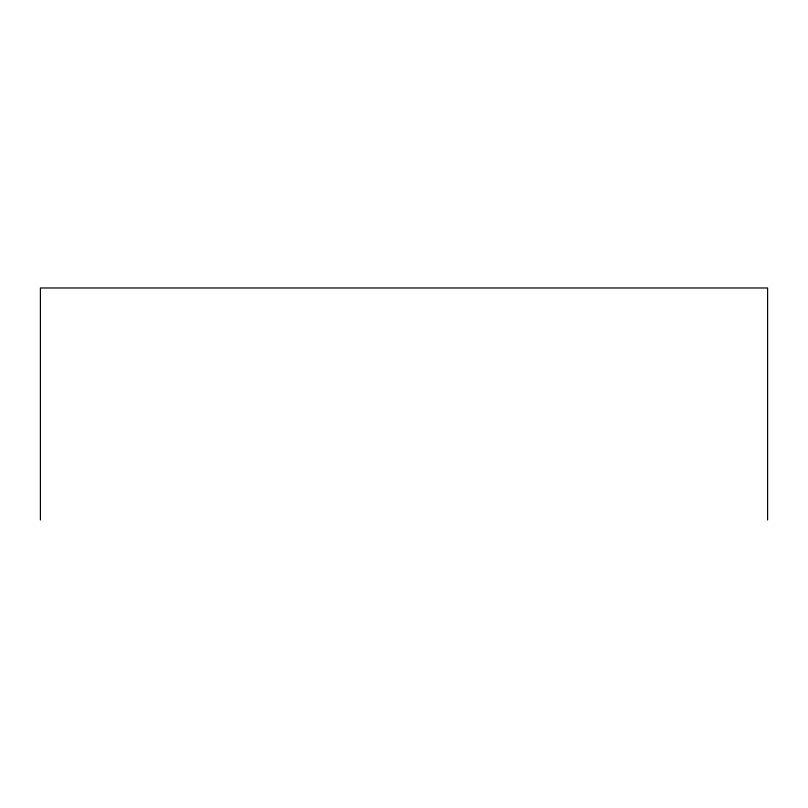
<?xml version="1.0" encoding="UTF-8"?>
<svg xmlns="http://www.w3.org/2000/svg" width="808" height="808" viewBox="0 0 808 808"><rect width="100%" height="100%" fill="white"/><g stroke="black" fill="none" stroke-linecap="round" stroke-linejoin="round"><path stroke-width="1.21" d="M767.6 520.019L767.6 287.981L40.4 287.981L40.4 520.019"/></g></svg>
